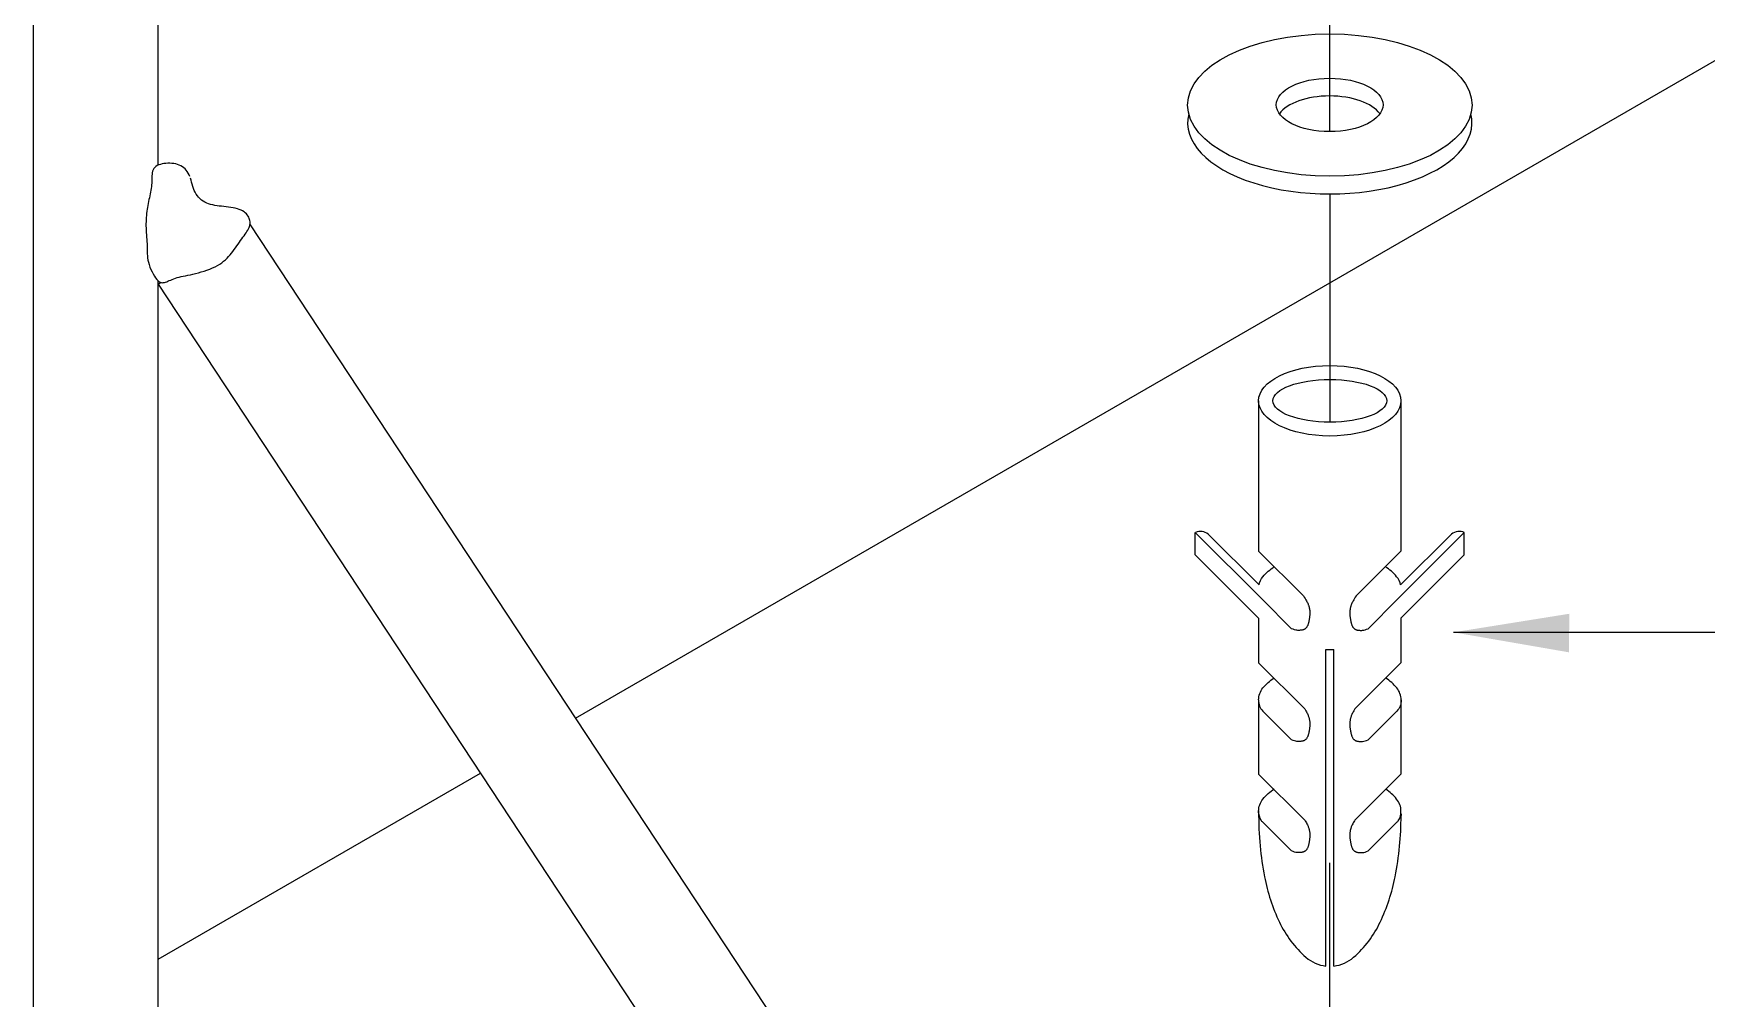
# Model space of a CAD drawing. Header units: inches. Extents: x 462102 to 462370, y 9198066 to 9198227.
# Drawn here: x 462331.4 to 462333.354, y 9198161.917 to 9198163.044 of the extents above; entities that cross this region are included whole.
import ezdxf

# ---------------------------------------------------------------- set-up
doc = ezdxf.new("R2010")
doc.units = ezdxf.units.IN
doc.header["$MEASUREMENT"] = 0
doc.linetypes.add('DASHDOT', pattern=[1, 0.5, -0.25, 0, -0.25])
for name, color, linetype in [('C01', 1, 'Continuous'), ('C02', 2, 'Continuous'), ('DASHDOT', 1, 'DASHDOT')]:
    doc.layers.add(name, color=color, linetype=linetype)

msp = doc.modelspace()

# ---------------------------------------------------------------- linework, layer by layer
at = {"layer": 'C01'}
msp.add_lwpolyline([(462331.582494125, 9198162.877100987), (462331.5816229145, 9198162.87915265), (462331.5806488984, 9198162.881066907), (462331.5795641688, 9198162.882840795), (462331.5783608175, 9198162.88447135), (462331.5770309363, 9198162.885955604), (462331.5755666172, 9198162.887290593), (462331.573959952, 9198162.88847335), (462331.5722030327, 9198162.88950091), (462331.5702935526, 9198162.890371462), (462331.5682516117, 9198162.891087806), (462331.5661029113, 9198162.891653895), (462331.5638731527, 9198162.892073683), (462331.5615880372, 9198162.892351126), (462331.5592732663, 9198162.892490178), (462331.5569545414, 9198162.89249479), (462331.5546575638, 9198162.89236892), (462331.5524086939, 9198162.892114872), (462331.5502369281, 9198162.891728362), (462331.5481719219, 9198162.891203461), (462331.5462433306, 9198162.890534237), (462331.5444808097, 9198162.889714759), (462331.5429140146, 9198162.888739096), (462331.5415726007, 9198162.887601316), (462331.5404862236, 9198162.886295488), (462331.5396721821, 9198162.884820295), (462331.5390983496, 9198162.883192873), (462331.5387202429, 9198162.881434964), (462331.5384933788, 9198162.87956832), (462331.5383732744, 9198162.877614686), (462331.5383154463, 9198162.87559581), (462331.5382754115, 9198162.87353344), (462331.5382086867, 9198162.871449323), (462331.5380793561, 9198162.869361086), (462331.5378857721, 9198162.867269885), (462331.5376348543, 9198162.865172751), (462331.5373335222, 9198162.863066722), (462331.5369886954, 9198162.86094883), (462331.5366072937, 9198162.858816111), (462331.5361962365, 9198162.856665598), (462331.5357624435, 9198162.854494326), (462331.535312999, 9198162.85229999), (462331.5348556464, 9198162.850082917), (462331.5343982938, 9198162.847844096), (462331.5339488494, 9198162.845584517), (462331.5335152211, 9198162.843305169), (462331.5331053172, 9198162.841007037), (462331.5327270458, 9198162.838691114), (462331.5323883149, 9198162.836358385), (462331.5320958794, 9198162.834009016), (462331.5318518811, 9198162.831639877), (462331.5316573086, 9198162.829247013), (462331.5315131503, 9198162.826826472), (462331.5314203947, 9198162.824374298), (462331.5313800303, 9198162.821886536), (462331.5313930458, 9198162.819359235), (462331.5314604295, 9198162.816788439), (462331.531580534, 9198162.814173654), (462331.5317411675, 9198162.811528224), (462331.5319275025, 9198162.808868958), (462331.5321247111, 9198162.806212654), (462331.5323179656, 9198162.803576123), (462331.5324924384, 9198162.800976165), (462331.5326333017, 9198162.798429588), (462331.5327257278, 9198162.795953194), (462331.5327632913, 9198162.793556212), (462331.5327731764, 9198162.791217552), (462331.5327909697, 9198162.788908549), (462331.5328522575, 9198162.786600532), (462331.5329926266, 9198162.784264836), (462331.5332476633, 9198162.781872798), (462331.5336529541, 9198162.779395746), (462331.5342440856, 9198162.776805015), (462331.5350449469, 9198162.774088083), (462331.5360326374, 9198162.771297013), (462331.5371725591, 9198162.768500011), (462331.538430114, 9198162.765765287), (462331.5397707041, 9198162.763161046), (462331.5411597313, 9198162.760755498), (462331.5425625978, 9198162.758616846), (462331.5439447055, 9198162.756813303), (462331.5452795292, 9198162.755395608), (462331.5465728353, 9198162.754344653), (462331.547838463, 9198162.753623862), (462331.5490902516, 9198162.753196659), (462331.5503420401, 9198162.753026469), (462331.5516076679, 9198162.75307672), (462331.552900974, 9198162.753310831), (462331.5542357977, 9198162.753692234), (462331.555625484, 9198162.75418682), (462331.5570814008, 9198162.754770374), (462331.5586144216, 9198162.755421145), (462331.5602354202, 9198162.756117389), (462331.5619552702, 9198162.756837357), (462331.5637848453, 9198162.757559301), (462331.5657350192, 9198162.758261476), (462331.5678166655, 9198162.758922134), (462331.5700383512, 9198162.759526609), (462331.5723994175, 9198162.76008858), (462331.5748968988, 9198162.760628803), (462331.5775278294, 9198162.761168037), (462331.580289244, 9198162.761727042), (462331.5831781769, 9198162.762326576), (462331.5861916625, 9198162.762987398), (462331.5893267355, 9198162.763730267), (462331.5925735105, 9198162.764571985), (462331.5958944241, 9198162.765513547), (462331.5992449932, 9198162.76655198), (462331.6025807345, 9198162.767684324), (462331.6058571649, 9198162.76890761), (462331.6090298014, 9198162.770218873), (462331.6120541608, 9198162.77161515), (462331.6148857598, 9198162.773093473), (462331.6174918129, 9198162.774650877), (462331.6198863239, 9198162.776284397), (462331.6220949942, 9198162.777991068), (462331.6241435253, 9198162.779767921), (462331.6260576184, 9198162.781611994), (462331.6278629749, 9198162.783520322), (462331.6295852962, 9198162.785489935), (462331.6312502837, 9198162.787517874), (462331.6328791904, 9198162.789598696), (462331.6344754762, 9198162.791717082), (462331.6360381524, 9198162.793855239), (462331.6375662307, 9198162.795995371), (462331.6390587225, 9198162.798119688), (462331.6405146392, 9198162.800210396), (462331.6419329924, 9198162.802249702), (462331.6433127935, 9198162.80421981), (462331.6446509123, 9198162.806106884), (462331.6459356513, 9198162.8079129), (462331.6471531714, 9198162.809643788), (462331.6482896333, 9198162.81130548), (462331.6493311978, 9198162.812903907), (462331.6502640257, 9198162.814445002), (462331.6510742779, 9198162.815934692), (462331.6517481151, 9198162.817378912), (462331.6522743342, 9198162.818783754), (462331.6526522762, 9198162.820155978), (462331.652883918, 9198162.8215025), (462331.6529712367, 9198162.822830237), (462331.6529162094, 9198162.824146114), (462331.6527208131, 9198162.82545705), (462331.6523870248, 9198162.826769961), (462331.6519168215, 9198162.82809177), (462331.6513100385, 9198162.829425275), (462331.650557944, 9198162.830756804), (462331.6496496641, 9198162.832068563), (462331.6485743254, 9198162.833342757), (462331.6473210541, 9198162.834561596), (462331.6458789765, 9198162.835707283), (462331.6442372191, 9198162.836762028), (462331.6423849082, 9198162.837708035), (462331.6403182544, 9198162.838532787), (462331.6380618059, 9198162.839244846), (462331.635647195, 9198162.839858055), (462331.6331060544, 9198162.840386251), (462331.6304700164, 9198162.840843273), (462331.6277707135, 9198162.841242963), (462331.6250397782, 9198162.841599157), (462331.6223088428, 9198162.841925697), (462331.6196057506, 9198162.842238067), (462331.6169431875, 9198162.842558347), (462331.6143300501, 9198162.842910258), (462331.611775235, 9198162.843317525), (462331.6092876389, 9198162.843803873), (462331.6068761584, 9198162.844393028), (462331.6045496901, 9198162.845108712), (462331.6023171307, 9198162.845974652), (462331.600187212, 9198162.847009625), (462331.5981680069, 9198162.848212648), (462331.5962674235, 9198162.849577786), (462331.5944933699, 9198162.85109911), (462331.5928537543, 9198162.852770686), (462331.5913564847, 9198162.854586588), (462331.5900094693, 9198162.856540881), (462331.5888206162, 9198162.858627634), (462331.5877910786, 9198162.860836469), (462331.5868949904, 9198162.863139212), (462331.5860997307, 9198162.865503244), (462331.5853726785, 9198162.867895944), (462331.5846812128, 9198162.870284688), (462331.5839927126, 9198162.872636858), (462331.583274557, 9198162.874919832)], dxfattribs=at)
at = {"layer": 'C02'}
for p, q in [((462331.3999892888, 9198160.743582403), (462331.3999892888, 9198163.463582404)), ((462331.5454815566, 9198162.890180053), (462331.5454815566, 9198163.46712531)), ((462332.0329040038, 9198162.244429355), (462333.4308712425, 9198163.051546117)), ((462331.6522208111, 9198162.821833212), (462332.6070931777, 9198161.37352397)), ((462331.5454815566, 9198160.743582403), (462331.5454815566, 9198162.755231438)), ((462331.5454815566, 9198162.751395697), (462331.5485105086, 9198162.753394509)), ((462331.5454815566, 9198162.751395697), (462332.4697626633, 9198161.349485958)), ((462332.8306735103, 9198162.615100093), (462332.8306735103, 9198162.43960726)), ((462332.9969298788, 9198162.615100093), (462332.9969298788, 9198162.43960726)), ((462332.8351244401, 9198162.382906996), (462332.7567504364, 9198162.461280998)), ((462332.7567504364, 9198162.43515633), (462332.7567504364, 9198162.461280998)), ((462332.8311320826, 9198162.399961686), (462332.7716601295, 9198162.45943364)), ((462332.9924789491, 9198162.382906996), (462333.0708529528, 9198162.461280998)), ((462332.9964713065, 9198162.399961686), (462333.0559432596, 9198162.45943364)), ((462333.0708529528, 9198162.43515633), (462333.0708529528, 9198162.461280998)), ((462332.8306735103, 9198162.361233257), (462332.7567504364, 9198162.43515633)), ((462332.8306735103, 9198162.43960726), (462332.8829228461, 9198162.387357924)), ((462332.9969298788, 9198162.43960726), (462332.944680543, 9198162.387357924)), ((462332.9969298788, 9198162.361233257), (462333.0708529528, 9198162.43515633)), ((462332.8351244401, 9198162.382906996), (462332.8691362023, 9198162.348895233)), ((462332.9924789491, 9198162.382906996), (462332.9584671868, 9198162.348895233)), ((462332.8306735103, 9198162.361233257), (462332.8306735103, 9198162.30898392)), ((462332.9969298788, 9198162.361233257), (462332.9969298788, 9198162.30898392)), ((462333.0581592263, 9198162.344689047), (462334.6867653997, 9198162.344691886)), ((462332.9091834622, 9198162.324801957), (462332.9184199271, 9198162.324801957)), ((462332.9091834622, 9198161.954946049), (462332.9091834622, 9198162.324801957)), ((462332.9184199271, 9198161.954946049), (462332.9184199271, 9198162.324801957)), ((462332.8306735103, 9198162.30898392), (462332.8844494788, 9198162.255207952)), ((462332.9969298788, 9198162.30898392), (462332.9431539104, 9198162.255207952)), ((462332.8306735103, 9198162.265700841), (462332.8306735103, 9198162.179198772)), ((462332.9969298788, 9198162.265700841), (462332.9969298788, 9198162.179198772)), ((462331.5454815566, 9198161.963015875), (462331.921956952, 9198162.180374045)), ((462332.8306735103, 9198162.179198772), (462332.8844494788, 9198162.125422802)), ((462332.9969298788, 9198162.179198772), (462332.9431539104, 9198162.125422802)), ((462332.8351244401, 9198162.123336695), (462332.8691362023, 9198162.089324933)), ((462332.8844494788, 9198162.125422802), (462332.8849597435, 9198162.124608275)), ((462332.9431539104, 9198162.125422802), (462332.9426436457, 9198162.124608275)), ((462332.9924789491, 9198162.123336695), (462332.9584671868, 9198162.089324933))]:
    msp.add_line(p, q, dxfattribs=at)
for points in [[(462332.8311320826, 9198162.399961686, -0.1225154586333356), (462332.8357481204, 9198162.40956612, -0.07445778528649447), (462332.8489196469, 9198162.421361124, -0.06494810165029459)], [(462332.9964713065, 9198162.399961686, 0.1225154586333266), (462332.9918552688, 9198162.40956612, 0.07445778528626992), (462332.9786837423, 9198162.421361124)], [(462332.8306735103, 9198162.265700841), (462332.8306735103, 9198162.265700841, -0.1747045211890207), (462332.8357481204, 9198162.279780969, -0.07191222945874004), (462332.8484161834, 9198162.291241247)], [(462332.8489196469, 9198162.291575974), (462332.8489196469, 9198162.291575974, -0.001266675273448526), (462332.8486294578, 9198162.291027974)], [(462332.9970643027, 9198162.265700841), (462332.9970643027, 9198162.265700841, 0.1747045211890207), (462332.9919896927, 9198162.279780969, 0.07191222945874004), (462332.9793216296, 9198162.291241247)], [(462332.8306735103, 9198162.265700841, 0.2151130301626159), (462332.8356186374, 9198162.252627648), (462332.8356186374, 9198162.252627648), (462332.8691362023, 9198162.219110083)], [(462332.9970643027, 9198162.265700841, -0.2151130301626159), (462332.9921191756, 9198162.252627648), (462332.9921191756, 9198162.252627648), (462332.9586016107, 9198162.219110083)], [(462332.8306735103, 9198162.135915691, -0.1747045211890205), (462332.8357481204, 9198162.14999582, -0.0744577852864929), (462332.8489196469, 9198162.161790824)], [(462332.9969298788, 9198162.135915691, 0.1747045211890206), (462332.9918552688, 9198162.14999582, 0.071912229459075), (462332.9791872058, 9198162.161456099)], [(462332.8306554341, 9198162.136030281, 0.003684851373180738), (462332.8306151554, 9198162.13056491, 0.04840529895799286), (462332.8375334716, 9198162.059269967, 0.06216506382640941), (462332.8549799286, 9198162.006204585, 0.1027959497978468), (462332.8859705621, 9198161.96515651, 0.1536165077396603), (462332.9091834622, 9198161.954946049)], [(462332.833929838, 9198162.124377232, -0.138404532351231), (462332.8306735103, 9198162.135915691, -0.1747045211890207)], [(462332.9184199271, 9198161.954946049, 0.1536165077394433), (462332.9416328271, 9198161.96515651, 0.1027959497978472), (462332.9726234605, 9198162.006204585, 0.06216506382641016), (462332.9900699176, 9198162.059269967, 0.04840529895799228), (462332.9969882338, 9198162.13056491, 0.003584838998807944), (462332.9969501118, 9198162.135881955)], [(462332.9936735512, 9198162.124377232, 0.1747045211890523), (462332.9969298788, 9198162.135915691)], [(462332.8351244401, 9198162.123336695, -0.02112701415673194), (462332.833929838, 9198162.124377232, -0.1701980264166798)], [(462332.9924789491, 9198162.123336695, 0.02112701415563463), (462332.9936735512, 9198162.124377232)]]:
    msp.add_lwpolyline(points, format="xyb", dxfattribs=at)
for points in [[(462332.8829228461, 9198162.387357924), (462332.8840143213, 9198162.385687739), (462332.8849597435, 9198162.384178573), (462332.8857733411, 9198162.382816505), (462332.8864693425, 9198162.381587604), (462332.887061976, 9198162.380477943), (462332.8875654698, 9198162.379473591), (462332.8879940523, 9198162.378560625), (462332.8883619518, 9198162.377725113), (462332.8886817893, 9198162.376953619), (462332.8889597565, 9198162.376234656), (462332.8892004376, 9198162.37555723), (462332.889408417, 9198162.374910347), (462332.8895882788, 9198162.374283012), (462332.8897446075, 9198162.373664226), (462332.8898819872, 9198162.373042999), (462332.8900050023, 9198162.372408334), (462332.8901171674, 9198162.371751372), (462332.8902177185, 9198162.371071808), (462332.8903048218, 9198162.370371476), (462332.8903766436, 9198162.36965221), (462332.8904313503, 9198162.368915837), (462332.890467108, 9198162.368164197), (462332.8904820831, 9198162.367399115), (462332.8904744418, 9198162.36662243), (462332.8904431655, 9198162.365836173), (462332.8903904954, 9198162.365043199), (462332.8903194877, 9198162.364246558), (462332.8902331988, 9198162.363449307), (462332.8901346848, 9198162.362654502), (462332.890027002, 9198162.36186519), (462332.8899132068, 9198162.361084433), (462332.8897963553, 9198162.36031528), (462332.8896785869, 9198162.35956028), (462332.8895583735, 9198162.35881994), (462332.8894332703, 9198162.358094256), (462332.8893008324, 9198162.357383236), (462332.8891586146, 9198162.356686875), (462332.8890041721, 9198162.356005173), (462332.88883506, 9198162.355338134), (462332.8886488333, 9198162.354685752), (462332.8884435565, 9198162.35404854), (462332.8882193313, 9198162.353429044), (462332.8879767688, 9198162.352830317), (462332.8877164802, 9198162.352255411), (462332.8874390766, 9198162.351707382), (462332.8871451691, 9198162.351189286), (462332.8868353689, 9198162.350704174), (462332.886510287, 9198162.350255104), (462332.8861706366, 9198162.34984431), (462332.8858175382, 9198162.349470781), (462332.8854522146, 9198162.34913268), (462332.8850758882, 9198162.348828172), (462332.8846897816, 9198162.348555433), (462332.8842951176, 9198162.348312622), (462332.8838931185, 9198162.34809791), (462332.8834850071, 9198162.347909465), (462332.883070274, 9198162.347745301), (462332.8826414824, 9198162.347602822), (462332.8821894634, 9198162.347479278), (462332.8817050484, 9198162.347371923), (462332.8811790684, 9198162.347278006), (462332.8806023548, 9198162.347194778), (462332.8799657389, 9198162.347119492), (462332.8792600517, 9198162.347049398), (462332.8784743833, 9198162.346986726), (462332.8775908584, 9198162.346953627), (462332.8765898607, 9198162.346977228), (462332.8754517736, 9198162.347084656), (462332.8741569807, 9198162.347303044), (462332.8726858655, 9198162.347659517), (462332.8710188115, 9198162.348181203), (462332.8691362023, 9198162.348895233)], [(462332.944680543, 9198162.387357924), (462332.9435890679, 9198162.385687739), (462332.9426436457, 9198162.384178573), (462332.941830048, 9198162.382816505), (462332.9411340466, 9198162.381587604), (462332.9405414133, 9198162.380477943), (462332.9400379194, 9198162.379473591), (462332.9396093369, 9198162.378560625), (462332.9392414374, 9198162.377725113), (462332.9389215998, 9198162.376953619), (462332.9386436326, 9198162.376234656), (462332.9384029515, 9198162.37555723), (462332.9381949722, 9198162.374910347), (462332.9380151103, 9198162.374283012), (462332.9378587817, 9198162.373664226), (462332.937721402, 9198162.373042999), (462332.9375983868, 9198162.372408334), (462332.9374862217, 9198162.371751372), (462332.9373856707, 9198162.371071808), (462332.9372985674, 9198162.370371476), (462332.9372267455, 9198162.36965221), (462332.9371720389, 9198162.368915837), (462332.9371362812, 9198162.368164197), (462332.9371213061, 9198162.367399115), (462332.9371289473, 9198162.36662243), (462332.9371602237, 9198162.365836173), (462332.9372128938, 9198162.365043199), (462332.9372839014, 9198162.364246558), (462332.9373701904, 9198162.363449307), (462332.9374687044, 9198162.362654502), (462332.9375763871, 9198162.36186519), (462332.9376901824, 9198162.361084433), (462332.9378070339, 9198162.36031528), (462332.9379248023, 9198162.35956028), (462332.9380450156, 9198162.35881994), (462332.9381701188, 9198162.358094256), (462332.9383025569, 9198162.357383236), (462332.9384447747, 9198162.356686875), (462332.9385992171, 9198162.356005173), (462332.9387683292, 9198162.355338134), (462332.9389545558, 9198162.354685752), (462332.9391598327, 9198162.35404854), (462332.9393840579, 9198162.353429044), (462332.9396266204, 9198162.352830317), (462332.939886909, 9198162.352255411), (462332.9401643126, 9198162.351707382), (462332.9404582201, 9198162.351189286), (462332.9407680203, 9198162.350704174), (462332.9410931022, 9198162.350255104), (462332.9414327526, 9198162.34984431), (462332.9417858509, 9198162.349470781), (462332.9421511746, 9198162.34913268), (462332.942527501, 9198162.348828172), (462332.9429136075, 9198162.348555433), (462332.9433082716, 9198162.348312622), (462332.9437102706, 9198162.34809791), (462332.9441183821, 9198162.347909465), (462332.9445331151, 9198162.347745301), (462332.9449619068, 9198162.347602822), (462332.9454139257, 9198162.347479278), (462332.9458983408, 9198162.347371923), (462332.9464243207, 9198162.347278006), (462332.9470010343, 9198162.347194778), (462332.9476376503, 9198162.347119492), (462332.9483433375, 9198162.347049398), (462332.9491290059, 9198162.346986726), (462332.9500125307, 9198162.346953627), (462332.9510135285, 9198162.346977228), (462332.9521516156, 9198162.347084656), (462332.9534464085, 9198162.347303044), (462332.9549175237, 9198162.347659517), (462332.9565845777, 9198162.348181203), (462332.9584671868, 9198162.348895233)], [(462332.8844494788, 9198162.255207952), (462332.8849597435, 9198162.254393425), (462332.8857733411, 9198162.253031356), (462332.8864693425, 9198162.251802454), (462332.887061976, 9198162.250692792), (462332.8875654698, 9198162.249688441), (462332.8879940523, 9198162.248775475), (462332.8883619518, 9198162.247939963), (462332.8886817893, 9198162.247168468), (462332.8889597565, 9198162.246449506), (462332.8892004376, 9198162.24577208), (462332.889408417, 9198162.245125197), (462332.8895882788, 9198162.244497862), (462332.8897446075, 9198162.243879078), (462332.8898819872, 9198162.24325785), (462332.8900050023, 9198162.242623184), (462332.8901171674, 9198162.241966221), (462332.8902177185, 9198162.241286658), (462332.8903048218, 9198162.240586327), (462332.8903766436, 9198162.23986706), (462332.8904313503, 9198162.239130689), (462332.890467108, 9198162.238379046), (462332.8904820831, 9198162.237613965), (462332.8904744418, 9198162.236837279), (462332.8904431655, 9198162.236051023), (462332.8903904954, 9198162.235258048), (462332.8903194877, 9198162.234461408), (462332.8902331988, 9198162.233664159), (462332.8901346848, 9198162.232869351), (462332.890027002, 9198162.23208004), (462332.8899132068, 9198162.231299283), (462332.8897963553, 9198162.230530132), (462332.8896785869, 9198162.22977513), (462332.8895583735, 9198162.229034789), (462332.8894332703, 9198162.228309108), (462332.8893008324, 9198162.227598086), (462332.8891586146, 9198162.226901725), (462332.8890041721, 9198162.226220025), (462332.88883506, 9198162.225552984), (462332.8886488333, 9198162.224900603), (462332.8884435565, 9198162.224263392), (462332.8882193313, 9198162.223643895), (462332.8879767688, 9198162.223045167), (462332.8877164802, 9198162.222470261), (462332.8874390766, 9198162.221922234), (462332.8871451691, 9198162.221404137), (462332.8868353689, 9198162.220919024), (462332.886510287, 9198162.220469953), (462332.8861706366, 9198162.220059162), (462332.8858175382, 9198162.21968563), (462332.8854522146, 9198162.21934753), (462332.8850758882, 9198162.219043024), (462332.8846897816, 9198162.218770282), (462332.8842951176, 9198162.218527472), (462332.8838931185, 9198162.21831276), (462332.8834850071, 9198162.218124315), (462332.883070274, 9198162.21796015), (462332.8826414824, 9198162.217817672), (462332.8821894634, 9198162.21769413), (462332.8817050484, 9198162.217586773), (462332.8811790684, 9198162.217492856), (462332.8806023548, 9198162.21740963), (462332.8799657389, 9198162.217334343), (462332.8792600517, 9198162.217264248), (462332.8784743833, 9198162.217201577), (462332.8775908584, 9198162.217168476), (462332.8765898607, 9198162.217192078), (462332.8754517736, 9198162.217299508), (462332.8741569807, 9198162.217517894), (462332.8726858655, 9198162.217874367), (462332.8710188115, 9198162.218396053), (462332.8691362023, 9198162.219110083)], [(462332.9431539104, 9198162.255207952), (462332.9426436457, 9198162.254393425), (462332.941830048, 9198162.253031356), (462332.9411340466, 9198162.251802454), (462332.9405414133, 9198162.250692792), (462332.9400379194, 9198162.249688441), (462332.9396093369, 9198162.248775475), (462332.9392414374, 9198162.247939963), (462332.9389215998, 9198162.247168468), (462332.9386436326, 9198162.246449506), (462332.9384029515, 9198162.24577208), (462332.9381949722, 9198162.245125197), (462332.9380151103, 9198162.244497862), (462332.9378587817, 9198162.243879078), (462332.937721402, 9198162.24325785), (462332.9375983868, 9198162.242623184), (462332.9374862217, 9198162.241966221), (462332.9373856707, 9198162.241286658), (462332.9372985674, 9198162.240586327), (462332.9372267455, 9198162.23986706), (462332.9371720389, 9198162.239130689), (462332.9371362812, 9198162.238379046), (462332.9371213061, 9198162.237613965), (462332.9371289473, 9198162.236837279), (462332.9371602237, 9198162.236051023), (462332.9372128938, 9198162.235258048), (462332.9372839014, 9198162.234461408), (462332.9373701904, 9198162.233664159), (462332.9374687044, 9198162.232869351), (462332.9375763871, 9198162.23208004), (462332.9376901824, 9198162.231299283), (462332.9378070339, 9198162.230530132), (462332.9379248023, 9198162.22977513), (462332.9380450156, 9198162.229034789), (462332.9381701188, 9198162.228309108), (462332.9383025569, 9198162.227598086), (462332.9384447747, 9198162.226901725), (462332.9385992171, 9198162.226220025), (462332.9387683292, 9198162.225552984), (462332.9389545558, 9198162.224900603), (462332.9391598327, 9198162.224263392), (462332.9393840579, 9198162.223643895), (462332.9396266204, 9198162.223045167), (462332.939886909, 9198162.222470261), (462332.9401643126, 9198162.221922234), (462332.9404582201, 9198162.221404137), (462332.9407680203, 9198162.220919024), (462332.9410931022, 9198162.220469953), (462332.9414327526, 9198162.220059162), (462332.9417858509, 9198162.21968563), (462332.9421511746, 9198162.21934753), (462332.942527501, 9198162.219043024), (462332.9429136075, 9198162.218770282), (462332.9433082716, 9198162.218527472), (462332.9437102706, 9198162.21831276), (462332.9441183821, 9198162.218124315), (462332.9445331151, 9198162.21796015), (462332.9449619068, 9198162.217817672), (462332.9454139257, 9198162.21769413), (462332.9458983408, 9198162.217586773), (462332.9464243207, 9198162.217492856), (462332.9470010343, 9198162.21740963), (462332.9476376503, 9198162.217334343), (462332.9483433375, 9198162.217264248), (462332.9491290059, 9198162.217201577), (462332.9500125307, 9198162.217168476), (462332.9510135285, 9198162.217192078), (462332.9521516156, 9198162.217299508), (462332.9534464085, 9198162.217517894), (462332.9549175237, 9198162.217874367), (462332.9565845777, 9198162.218396053), (462332.9584671868, 9198162.219110083)], [(462332.8849597435, 9198162.124608275), (462332.8849597435, 9198162.124608275), (462332.8857733411, 9198162.123246206), (462332.8864693425, 9198162.122017305), (462332.887061976, 9198162.120907642), (462332.8875654698, 9198162.119903293), (462332.8879940523, 9198162.118990324), (462332.8883619518, 9198162.118154813), (462332.8886817893, 9198162.117383318), (462332.8889597565, 9198162.116664356), (462332.8892004376, 9198162.11598693), (462332.889408417, 9198162.115340048), (462332.8895882788, 9198162.114712711), (462332.8897446075, 9198162.114093928), (462332.8898819872, 9198162.1134727), (462332.8900050023, 9198162.112838034), (462332.8901171674, 9198162.112181071), (462332.8902177185, 9198162.11150151), (462332.8903048218, 9198162.110801177), (462332.8903766436, 9198162.11008191), (462332.8904313503, 9198162.109345539), (462332.890467108, 9198162.108593896), (462332.8904820831, 9198162.107828816), (462332.8904744418, 9198162.107052129), (462332.8904431655, 9198162.106265875), (462332.8903904954, 9198162.105472898), (462332.8903194877, 9198162.10467626), (462332.8902331988, 9198162.103879008), (462332.8901346848, 9198162.103084201), (462332.890027002, 9198162.102294892), (462332.8899132068, 9198162.101514133), (462332.8897963553, 9198162.100744981), (462332.8896785869, 9198162.09998998), (462332.8895583735, 9198162.099249639), (462332.8894332703, 9198162.098523958), (462332.8893008324, 9198162.097812936), (462332.8891586146, 9198162.097116575), (462332.8890041721, 9198162.096434874), (462332.88883506, 9198162.095767833), (462332.8886488333, 9198162.095115453), (462332.8884435565, 9198162.094478242), (462332.8882193313, 9198162.093858745), (462332.8879767688, 9198162.093260016), (462332.8877164802, 9198162.09268511), (462332.8874390766, 9198162.092137083), (462332.8871451691, 9198162.091618987), (462332.8868353689, 9198162.091133876), (462332.886510287, 9198162.090684803), (462332.8861706366, 9198162.090274012), (462332.8858175382, 9198162.08990048), (462332.8854522146, 9198162.089562379), (462332.8850758882, 9198162.089257874), (462332.8846897816, 9198162.088985132), (462332.8842951176, 9198162.088742321), (462332.8838931185, 9198162.08852761), (462332.8834850071, 9198162.088339165), (462332.883070274, 9198162.088175), (462332.8826414824, 9198162.088032521), (462332.8821894634, 9198162.08790898), (462332.8817050484, 9198162.087801624), (462332.8811790684, 9198162.087707706), (462332.8806023548, 9198162.08762448), (462332.8799657389, 9198162.087549193), (462332.8792600517, 9198162.087479098), (462332.8784743833, 9198162.087416427), (462332.8775908584, 9198162.087383328), (462332.8765898607, 9198162.087406928), (462332.8754517736, 9198162.087514358), (462332.8741569807, 9198162.087732745), (462332.8726858655, 9198162.088089217), (462332.8710188115, 9198162.088610904), (462332.8691362023, 9198162.089324933)], [(462332.9426436457, 9198162.124608275), (462332.9426436457, 9198162.124608275), (462332.941830048, 9198162.123246206), (462332.9411340466, 9198162.122017305), (462332.9405414133, 9198162.120907642), (462332.9400379194, 9198162.119903293), (462332.9396093369, 9198162.118990324), (462332.9392414374, 9198162.118154813), (462332.9389215998, 9198162.117383318), (462332.9386436326, 9198162.116664356), (462332.9384029515, 9198162.11598693), (462332.9381949722, 9198162.115340048), (462332.9380151103, 9198162.114712711), (462332.9378587817, 9198162.114093928), (462332.937721402, 9198162.1134727), (462332.9375983868, 9198162.112838034), (462332.9374862217, 9198162.112181071), (462332.9373856707, 9198162.11150151), (462332.9372985674, 9198162.110801177), (462332.9372267455, 9198162.11008191), (462332.9371720389, 9198162.109345539), (462332.9371362812, 9198162.108593896), (462332.9371213061, 9198162.107828816), (462332.9371289473, 9198162.107052129), (462332.9371602237, 9198162.106265875), (462332.9372128938, 9198162.105472898), (462332.9372839014, 9198162.10467626), (462332.9373701904, 9198162.103879008), (462332.9374687044, 9198162.103084201), (462332.9375763871, 9198162.102294892), (462332.9376901824, 9198162.101514133), (462332.9378070339, 9198162.100744981), (462332.9379248023, 9198162.09998998), (462332.9380450156, 9198162.099249639), (462332.9381701188, 9198162.098523958), (462332.9383025569, 9198162.097812936), (462332.9384447747, 9198162.097116575), (462332.9385992171, 9198162.096434874), (462332.9387683292, 9198162.095767833), (462332.9389545558, 9198162.095115453), (462332.9391598327, 9198162.094478242), (462332.9393840579, 9198162.093858745), (462332.9396266204, 9198162.093260016), (462332.939886909, 9198162.09268511), (462332.9401643126, 9198162.092137083), (462332.9404582201, 9198162.091618987), (462332.9407680203, 9198162.091133876), (462332.9410931022, 9198162.090684803), (462332.9414327526, 9198162.090274012), (462332.9417858509, 9198162.08990048), (462332.9421511746, 9198162.089562379), (462332.942527501, 9198162.089257874), (462332.9429136075, 9198162.088985132), (462332.9433082716, 9198162.088742321), (462332.9437102706, 9198162.08852761), (462332.9441183821, 9198162.088339165), (462332.9445331151, 9198162.088175), (462332.9449619068, 9198162.088032521), (462332.9454139257, 9198162.08790898), (462332.9458983408, 9198162.087801624), (462332.9464243207, 9198162.087707706), (462332.9470010343, 9198162.08762448), (462332.9476376503, 9198162.087549193), (462332.9483433375, 9198162.087479098), (462332.9491290059, 9198162.087416427), (462332.9500125307, 9198162.087383328), (462332.9510135285, 9198162.087406928), (462332.9521516156, 9198162.087514358), (462332.9534464085, 9198162.087732745), (462332.9549175237, 9198162.088089217), (462332.9565845777, 9198162.088610904), (462332.9584671868, 9198162.089324933)]]:
    msp.add_lwpolyline(points, dxfattribs=at)
for centre, radius, start, end in [((462332.7627646633, 9198162.447645435), 0.01484926487863757, 52.54749959797446, 113.3262307251158), ((462333.0649731497, 9198162.447645435), 0.01484926487864242, 66.67376927488424, 127.4525004020255)]:
    msp.add_arc(centre, radius, start, end, dxfattribs=at)
for centre, major_axis, ratio in [((462332.9138016946, 9198162.960479049), (-0.166044865304093, 0), 0.5002785512702838), ((462332.9136310415, 9198162.96065642), (-0.06233531560068855, 0), 0.5000655837410841), ((462332.9138016946, 9198162.615100093), (-0.08312818425338263, 0), 0.4955094048227903), ((462332.9138689065, 9198162.615101214), (-0.06643533546692593, 1.120089770267896e-06), 0.3753638870527475)]:
    msp.add_ellipse(centre, major_axis=major_axis, ratio=ratio, dxfattribs=at)
for centre, major_axis, ratio, start_param, end_param in [((462332.9136310415, 9198162.939876419), (-0.06233531560068855, 0), 0.5000655837410841, 3.488109633463401, 5.93879625979875), ((462332.9138016946, 9198162.939699048), (-0.166044865304093, 0), 0.5002785512702838, 6.158561856205961, 9.551740014531283)]:
    msp.add_ellipse(centre, major_axis=major_axis, ratio=ratio, start_param=start_param, end_param=end_param, dxfattribs=at)
msp.add_solid([(462333.1931406758, 9198162.321308939), (462333.1934271186, 9198162.366350496), (462333.0581592263, 9198162.344689047)], dxfattribs=at)
at = {"layer": 'DASHDOT'}
for p, q in [((462332.9136310415, 9198163.24837481), (462332.9136310415, 9198162.929484673)), ((462332.9138016946, 9198162.856630364), (462332.9138684861, 9198162.590163788)), ((462332.9138016946, 9198161.575582404), (462332.9138016946, 9198162.324801957))]:
    msp.add_line(p, q, dxfattribs=at)

doc.saveas('drawing.dxf')
